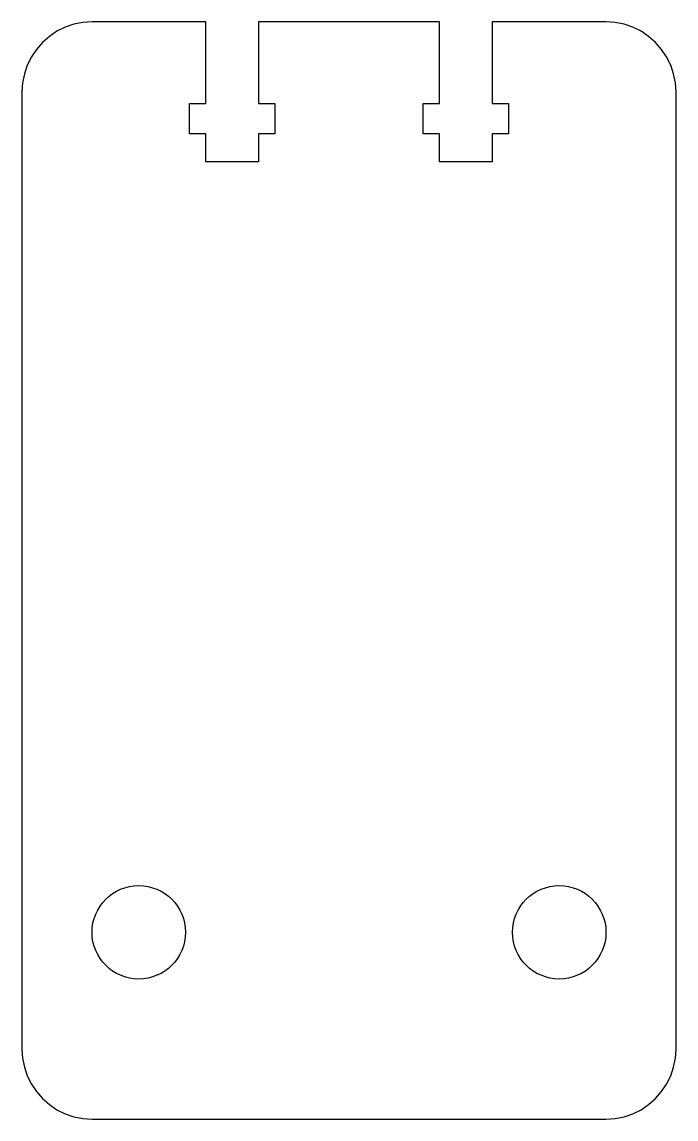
# Model space of a CAD drawing. Header units: millimetres. Extents: x 0 to 56, y 0 to 94.
import ezdxf

# ---------------------------------------------------------------- set-up
doc = ezdxf.new("R2010")
doc.units = ezdxf.units.MM
doc.layers.add('CUT', color=7, linetype='Continuous')

msp = doc.modelspace()

# ---------------------------------------------------------------- linework, layer by layer
at = {"layer": 'CUT'}
msp.add_lwpolyline([(0, 6), (0.051, 5.217), (0.204, 4.447), (0.457, 3.704), (0.804, 3), (1.24, 2.347), (1.757, 1.757), (2.347, 1.24), (3, 0.804), (3.704, 0.457), (4.447, 0.204), (5.217, 0.051), (6, 0), (50, 0), (50.783, 0.051), (51.553, 0.204), (52.296, 0.457), (53, 0.804), (53.653, 1.24), (54.243, 1.757), (54.76, 2.347), (55.196, 3), (55.543, 3.704), (55.796, 4.447), (55.949, 5.217), (56, 6), (56, 88), (55.949, 88.783), (55.796, 89.553), (55.543, 90.296), (55.196, 91), (54.76, 91.653), (54.243, 92.243), (53.653, 92.76), (53, 93.196), (52.296, 93.543), (51.553, 93.796), (50.783, 93.949), (50, 94), (40.25, 94), (40.25, 87), (41.65, 87), (41.65, 84.4), (40.25, 84.4), (40.25, 82), (35.75, 82), (35.75, 84.4), (34.35, 84.4), (34.35, 87), (35.75, 87), (35.75, 94), (20.25, 94), (20.25, 87), (21.65, 87), (21.65, 84.4), (20.25, 84.4), (20.25, 82), (15.75, 82), (15.75, 84.4), (14.35, 84.4), (14.35, 87), (15.75, 87), (15.75, 94), (6, 94), (5.217, 93.949), (4.447, 93.796), (3.704, 93.543), (3, 93.196), (2.347, 92.76), (1.757, 92.243), (1.24, 91.653), (0.804, 91), (0.457, 90.296), (0.204, 89.553), (0.051, 88.783), (0, 88)], close=True, dxfattribs=at)
for centre in [(10, 16), (46, 16)]:
    msp.add_circle(centre, 4, dxfattribs=at)

doc.saveas('drawing.dxf')
